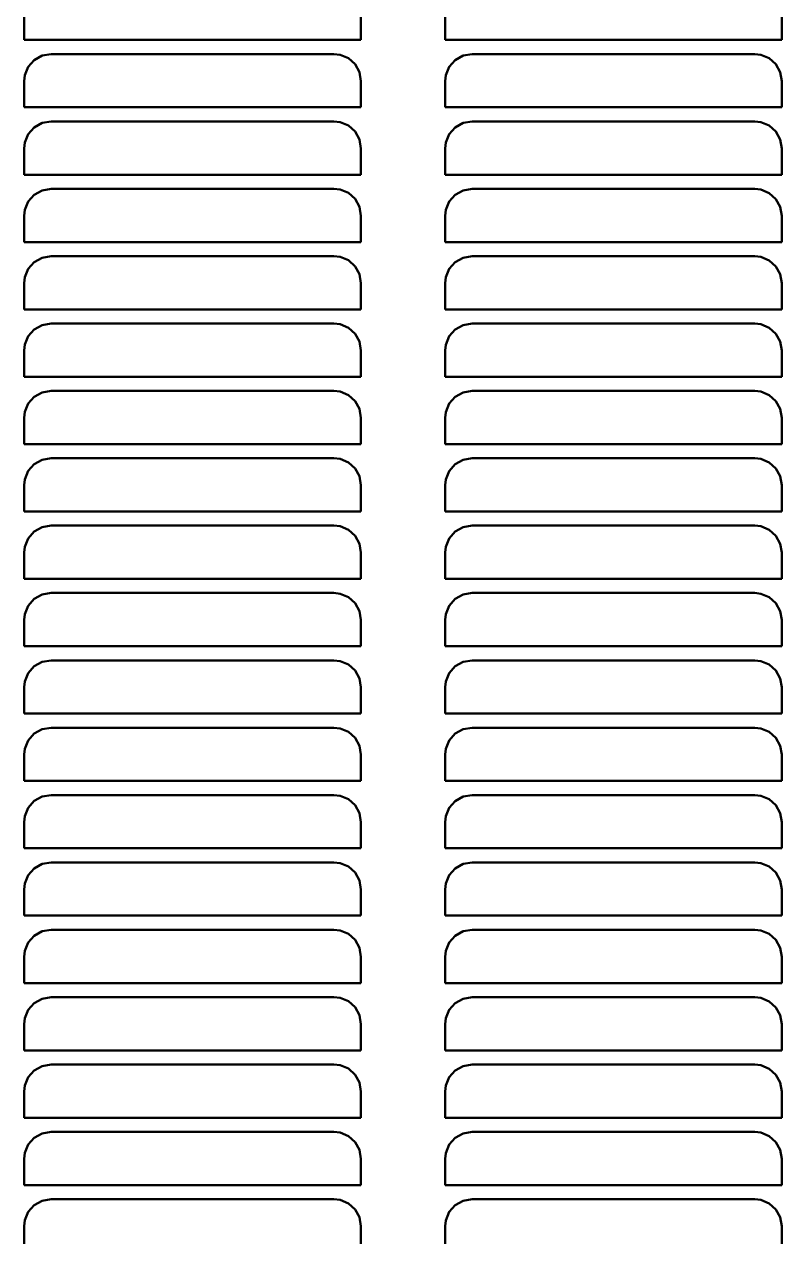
# Model space of a CAD drawing. Header units: inches. Extents: x -0.3 to 35.5, y 0 to 36.6.
# Drawn here: x 25.89 to 31.52, y 9.3 to 18.3 of the extents above; entities that cross this region are included whole.
import ezdxf

# ---------------------------------------------------------------- set-up
doc = ezdxf.new("R2010")
doc.units = ezdxf.units.IN
doc.header["$MEASUREMENT"] = 0
doc.layers.add('AM_0', color=7, linetype='Continuous', lineweight=50)

msp = doc.modelspace()

# ---------------------------------------------------------------- linework, layer by layer
at = {"layer": 'AM_0'}
for p, q in [((25.891, 18.381), (25.891, 18.186)), ((28.391, 18.186), (28.391, 18.381)), ((29.016, 18.381), (29.016, 18.186)), ((31.516, 18.186), (31.516, 18.381)), ((25.891, 18.186), (28.391, 18.186)), ((29.016, 18.186), (31.516, 18.186)), ((28.191, 18.081), (26.091, 18.081)), ((31.316, 18.081), (29.216, 18.081)), ((25.891, 17.881), (25.891, 17.686)), ((28.391, 17.686), (28.391, 17.881)), ((29.016, 17.881), (29.016, 17.686)), ((31.516, 17.686), (31.516, 17.881)), ((25.891, 17.686), (28.391, 17.686)), ((29.016, 17.686), (31.516, 17.686)), ((28.191, 17.581), (26.091, 17.581)), ((31.316, 17.581), (29.216, 17.581)), ((25.891, 17.381), (25.891, 17.186)), ((28.391, 17.186), (28.391, 17.381)), ((29.016, 17.381), (29.016, 17.186)), ((31.516, 17.186), (31.516, 17.381)), ((25.891, 17.186), (28.391, 17.186)), ((29.016, 17.186), (31.516, 17.186)), ((28.191, 17.081), (26.091, 17.081)), ((31.316, 17.081), (29.216, 17.081)), ((25.891, 16.881), (25.891, 16.686)), ((28.391, 16.686), (28.391, 16.881)), ((29.016, 16.881), (29.016, 16.686)), ((31.516, 16.686), (31.516, 16.881)), ((25.891, 16.686), (28.391, 16.686)), ((29.016, 16.686), (31.516, 16.686)), ((28.191, 16.581), (26.091, 16.581)), ((31.316, 16.581), (29.216, 16.581)), ((25.891, 16.381), (25.891, 16.186)), ((28.391, 16.186), (28.391, 16.381)), ((29.016, 16.381), (29.016, 16.186)), ((31.516, 16.186), (31.516, 16.381)), ((25.891, 16.186), (28.391, 16.186)), ((29.016, 16.186), (31.516, 16.186)), ((28.191, 16.081), (26.091, 16.081)), ((31.316, 16.081), (29.216, 16.081)), ((25.891, 15.881), (25.891, 15.686)), ((28.391, 15.686), (28.391, 15.881)), ((29.016, 15.881), (29.016, 15.686)), ((31.516, 15.686), (31.516, 15.881)), ((25.891, 15.686), (28.391, 15.686)), ((29.016, 15.686), (31.516, 15.686)), ((28.191, 15.581), (26.091, 15.581)), ((31.316, 15.581), (29.216, 15.581)), ((25.891, 15.381), (25.891, 15.186)), ((28.391, 15.186), (28.391, 15.381)), ((29.016, 15.381), (29.016, 15.186)), ((31.516, 15.186), (31.516, 15.381)), ((25.891, 15.186), (28.391, 15.186)), ((29.016, 15.186), (31.516, 15.186)), ((28.191, 15.081), (26.091, 15.081)), ((31.316, 15.081), (29.216, 15.081)), ((25.891, 14.881), (25.891, 14.686)), ((28.391, 14.686), (28.391, 14.881)), ((29.016, 14.881), (29.016, 14.686)), ((31.516, 14.686), (31.516, 14.881)), ((25.891, 14.686), (28.391, 14.686)), ((29.016, 14.686), (31.516, 14.686)), ((28.191, 14.581), (26.091, 14.581)), ((31.316, 14.581), (29.216, 14.581)), ((25.891, 14.381), (25.891, 14.186)), ((28.391, 14.186), (28.391, 14.381)), ((29.016, 14.381), (29.016, 14.186)), ((31.516, 14.186), (31.516, 14.381)), ((25.891, 14.186), (28.391, 14.186)), ((29.016, 14.186), (31.516, 14.186)), ((28.191, 14.081), (26.091, 14.081)), ((31.316, 14.081), (29.216, 14.081)), ((25.891, 13.881), (25.891, 13.686)), ((28.391, 13.686), (28.391, 13.881)), ((29.016, 13.881), (29.016, 13.686)), ((31.516, 13.686), (31.516, 13.881)), ((25.891, 13.686), (28.391, 13.686)), ((29.016, 13.686), (31.516, 13.686)), ((28.191, 13.581), (26.091, 13.581)), ((31.316, 13.581), (29.216, 13.581)), ((25.891, 13.381), (25.891, 13.186)), ((28.391, 13.186), (28.391, 13.381)), ((29.016, 13.381), (29.016, 13.186)), ((31.516, 13.186), (31.516, 13.381)), ((25.891, 13.186), (28.391, 13.186)), ((29.016, 13.186), (31.516, 13.186)), ((28.191, 13.081), (26.091, 13.081)), ((31.316, 13.081), (29.216, 13.081)), ((25.891, 12.881), (25.891, 12.686)), ((28.391, 12.686), (28.391, 12.881)), ((29.016, 12.881), (29.016, 12.686)), ((31.516, 12.686), (31.516, 12.881)), ((25.891, 12.686), (28.391, 12.686)), ((29.016, 12.686), (31.516, 12.686)), ((28.191, 12.581), (26.091, 12.581)), ((31.316, 12.581), (29.216, 12.581)), ((25.891, 12.381), (25.891, 12.186)), ((28.391, 12.186), (28.391, 12.381)), ((29.016, 12.381), (29.016, 12.186)), ((31.516, 12.186), (31.516, 12.381)), ((25.891, 12.186), (28.391, 12.186)), ((29.016, 12.186), (31.516, 12.186)), ((28.191, 12.081), (26.091, 12.081)), ((31.316, 12.081), (29.216, 12.081)), ((25.891, 11.881), (25.891, 11.686)), ((28.391, 11.686), (28.391, 11.881)), ((29.016, 11.881), (29.016, 11.686)), ((31.516, 11.686), (31.516, 11.881)), ((25.891, 11.686), (28.391, 11.686)), ((29.016, 11.686), (31.516, 11.686)), ((28.191, 11.581), (26.091, 11.581)), ((31.316, 11.581), (29.216, 11.581)), ((25.891, 11.381), (25.891, 11.186)), ((28.391, 11.186), (28.391, 11.381)), ((29.016, 11.381), (29.016, 11.186)), ((31.516, 11.186), (31.516, 11.381)), ((25.891, 11.186), (28.391, 11.186)), ((29.016, 11.186), (31.516, 11.186)), ((28.191, 11.081), (26.091, 11.081)), ((31.316, 11.081), (29.216, 11.081)), ((25.891, 10.881), (25.891, 10.686)), ((28.391, 10.686), (28.391, 10.881)), ((29.016, 10.881), (29.016, 10.686)), ((31.516, 10.686), (31.516, 10.881)), ((25.891, 10.686), (28.391, 10.686)), ((29.016, 10.686), (31.516, 10.686)), ((28.191, 10.581), (26.091, 10.581)), ((31.316, 10.581), (29.216, 10.581)), ((25.891, 10.381), (25.891, 10.186)), ((28.391, 10.186), (28.391, 10.381)), ((29.016, 10.381), (29.016, 10.186)), ((31.516, 10.186), (31.516, 10.381)), ((25.891, 10.186), (28.391, 10.186)), ((29.016, 10.186), (31.516, 10.186)), ((28.191, 10.081), (26.091, 10.081)), ((31.316, 10.081), (29.216, 10.081)), ((25.891, 9.881), (25.891, 9.686)), ((28.391, 9.686), (28.391, 9.881)), ((29.016, 9.881), (29.016, 9.686)), ((31.516, 9.686), (31.516, 9.881)), ((25.891, 9.686), (28.391, 9.686)), ((29.016, 9.686), (31.516, 9.686)), ((28.191, 9.581), (26.091, 9.581)), ((31.316, 9.581), (29.216, 9.581)), ((25.891, 9.381), (25.891, 9.186)), ((28.391, 9.186), (28.391, 9.381)), ((29.016, 9.381), (29.016, 9.186)), ((31.516, 9.186), (31.516, 9.381))]:
    msp.add_line(p, q, dxfattribs=at)
for points in [[(26.091, 18.081), (26.0247, 18.0697), (25.9658, 18.037), (25.9212, 17.9866), (25.8958, 17.9244), (25.891, 17.881)], [(28.391, 17.881), (28.3798, 17.947), (28.3475, 18.0055), (28.2976, 18.0502), (28.2357, 18.0759), (28.191, 18.081)], [(29.216, 18.081), (29.1496, 18.0696), (29.0906, 18.0368), (29.046, 17.9863), (29.0207, 17.924), (29.016, 17.881)], [(31.516, 17.881), (31.5048, 17.9469), (31.4727, 18.0053), (31.4231, 18.0499), (31.3612, 18.0758), (31.316, 18.081)], [(26.091, 17.581), (26.0247, 17.5697), (25.9658, 17.537), (25.9212, 17.4866), (25.8958, 17.4244), (25.891, 17.381)], [(28.391, 17.381), (28.3798, 17.447), (28.3475, 17.5055), (28.2976, 17.5502), (28.2357, 17.5759), (28.191, 17.581)], [(29.216, 17.581), (29.1496, 17.5696), (29.0906, 17.5368), (29.046, 17.4863), (29.0207, 17.424), (29.016, 17.381)], [(31.516, 17.381), (31.5048, 17.4469), (31.4727, 17.5053), (31.4231, 17.5499), (31.3612, 17.5758), (31.316, 17.581)], [(26.091, 17.081), (26.0247, 17.0697), (25.9658, 17.037), (25.9212, 16.9866), (25.8958, 16.9244), (25.891, 16.881)], [(28.391, 16.881), (28.3798, 16.947), (28.3475, 17.0055), (28.2976, 17.0502), (28.2357, 17.0759), (28.191, 17.081)], [(29.216, 17.081), (29.1496, 17.0696), (29.0906, 17.0368), (29.046, 16.9863), (29.0207, 16.924), (29.016, 16.881)], [(31.516, 16.881), (31.5048, 16.9469), (31.4727, 17.0053), (31.4231, 17.0499), (31.3612, 17.0758), (31.316, 17.081)], [(26.091, 16.581), (26.0247, 16.5697), (25.9658, 16.537), (25.9212, 16.4866), (25.8958, 16.4244), (25.891, 16.381)], [(28.391, 16.381), (28.3798, 16.447), (28.3475, 16.5055), (28.2976, 16.5502), (28.2357, 16.5759), (28.191, 16.581)], [(29.216, 16.581), (29.1496, 16.5696), (29.0906, 16.5368), (29.046, 16.4863), (29.0207, 16.424), (29.016, 16.381)], [(31.516, 16.381), (31.5048, 16.4469), (31.4727, 16.5053), (31.4231, 16.5499), (31.3612, 16.5758), (31.316, 16.581)], [(26.091, 16.081), (26.0247, 16.0697), (25.9658, 16.037), (25.9212, 15.9866), (25.8958, 15.9244), (25.891, 15.881)], [(28.391, 15.881), (28.3798, 15.947), (28.3475, 16.0055), (28.2976, 16.0502), (28.2357, 16.0759), (28.191, 16.081)], [(29.216, 16.081), (29.1496, 16.0696), (29.0906, 16.0368), (29.046, 15.9863), (29.0207, 15.924), (29.016, 15.881)], [(31.516, 15.881), (31.5048, 15.9469), (31.4727, 16.0053), (31.4231, 16.0499), (31.3612, 16.0758), (31.316, 16.081)], [(26.091, 15.581), (26.0247, 15.5697), (25.9658, 15.537), (25.9212, 15.4866), (25.8958, 15.4244), (25.891, 15.381)], [(28.391, 15.381), (28.3798, 15.447), (28.3475, 15.5055), (28.2976, 15.5502), (28.2357, 15.5759), (28.191, 15.581)], [(29.216, 15.581), (29.1496, 15.5696), (29.0906, 15.5368), (29.046, 15.4863), (29.0207, 15.424), (29.016, 15.381)], [(31.516, 15.381), (31.5048, 15.4469), (31.4727, 15.5053), (31.4231, 15.5499), (31.3612, 15.5758), (31.316, 15.581)], [(26.091, 15.081), (26.0247, 15.0697), (25.9658, 15.037), (25.9212, 14.9866), (25.8958, 14.9244), (25.891, 14.881)], [(28.391, 14.881), (28.3798, 14.947), (28.3475, 15.0055), (28.2976, 15.0502), (28.2357, 15.0759), (28.191, 15.081)], [(29.216, 15.081), (29.1496, 15.0696), (29.0906, 15.0368), (29.046, 14.9863), (29.0207, 14.924), (29.016, 14.881)], [(31.516, 14.881), (31.5048, 14.9469), (31.4727, 15.0053), (31.4231, 15.0499), (31.3612, 15.0758), (31.316, 15.081)], [(26.091, 14.581), (26.0247, 14.5697), (25.9658, 14.537), (25.9212, 14.4866), (25.8958, 14.4244), (25.891, 14.381)], [(28.391, 14.381), (28.3798, 14.447), (28.3475, 14.5055), (28.2976, 14.5502), (28.2357, 14.5759), (28.191, 14.581)], [(29.216, 14.581), (29.1496, 14.5696), (29.0906, 14.5368), (29.046, 14.4863), (29.0207, 14.424), (29.016, 14.381)], [(31.516, 14.381), (31.5048, 14.4469), (31.4727, 14.5053), (31.4231, 14.5499), (31.3612, 14.5758), (31.316, 14.581)], [(26.091, 14.081), (26.0247, 14.0697), (25.9658, 14.037), (25.9212, 13.9866), (25.8958, 13.9244), (25.891, 13.881)], [(28.391, 13.881), (28.3798, 13.947), (28.3475, 14.0055), (28.2976, 14.0502), (28.2357, 14.0759), (28.191, 14.081)], [(29.216, 14.081), (29.1496, 14.0696), (29.0906, 14.0368), (29.046, 13.9863), (29.0207, 13.924), (29.016, 13.881)], [(31.516, 13.881), (31.5048, 13.9469), (31.4727, 14.0053), (31.4231, 14.0499), (31.3612, 14.0758), (31.316, 14.081)], [(26.091, 13.581), (26.0247, 13.5697), (25.9658, 13.537), (25.9212, 13.4866), (25.8958, 13.4244), (25.891, 13.381)], [(28.391, 13.381), (28.3798, 13.447), (28.3475, 13.5055), (28.2976, 13.5502), (28.2357, 13.5759), (28.191, 13.581)], [(29.216, 13.581), (29.1496, 13.5696), (29.0906, 13.5368), (29.046, 13.4863), (29.0207, 13.424), (29.016, 13.381)], [(31.516, 13.381), (31.5048, 13.4469), (31.4727, 13.5053), (31.4231, 13.5499), (31.3612, 13.5758), (31.316, 13.581)], [(26.091, 13.081), (26.0247, 13.0697), (25.9658, 13.037), (25.9212, 12.9866), (25.8958, 12.9244), (25.891, 12.881)], [(28.391, 12.881), (28.3798, 12.947), (28.3475, 13.0055), (28.2976, 13.0502), (28.2357, 13.0759), (28.191, 13.081)], [(29.216, 13.081), (29.1496, 13.0696), (29.0906, 13.0368), (29.046, 12.9863), (29.0207, 12.924), (29.016, 12.881)], [(31.516, 12.881), (31.5048, 12.9469), (31.4727, 13.0053), (31.4231, 13.0499), (31.3612, 13.0758), (31.316, 13.081)], [(26.091, 12.581), (26.0247, 12.5697), (25.9658, 12.537), (25.9212, 12.4866), (25.8958, 12.4244), (25.891, 12.381)], [(28.391, 12.381), (28.3798, 12.447), (28.3475, 12.5055), (28.2976, 12.5502), (28.2357, 12.5759), (28.191, 12.581)], [(29.216, 12.581), (29.1496, 12.5696), (29.0906, 12.5368), (29.046, 12.4863), (29.0207, 12.424), (29.016, 12.381)], [(31.516, 12.381), (31.5048, 12.4469), (31.4727, 12.5053), (31.4231, 12.5499), (31.3612, 12.5758), (31.316, 12.581)], [(26.091, 12.081), (26.0247, 12.0697), (25.9658, 12.037), (25.9212, 11.9866), (25.8958, 11.9244), (25.891, 11.881)], [(28.391, 11.881), (28.3798, 11.947), (28.3475, 12.0055), (28.2976, 12.0502), (28.2357, 12.0759), (28.191, 12.081)], [(29.216, 12.081), (29.1496, 12.0696), (29.0906, 12.0368), (29.046, 11.9863), (29.0207, 11.924), (29.016, 11.881)], [(31.516, 11.881), (31.5048, 11.9469), (31.4727, 12.0053), (31.4231, 12.0499), (31.3612, 12.0758), (31.316, 12.081)], [(26.091, 11.581), (26.0247, 11.5697), (25.9658, 11.537), (25.9212, 11.4866), (25.8958, 11.4244), (25.891, 11.381)], [(28.391, 11.381), (28.3798, 11.447), (28.3475, 11.5055), (28.2976, 11.5502), (28.2357, 11.5759), (28.191, 11.581)], [(29.216, 11.581), (29.1496, 11.5696), (29.0906, 11.5368), (29.046, 11.4863), (29.0207, 11.424), (29.016, 11.381)], [(31.516, 11.381), (31.5048, 11.4469), (31.4727, 11.5053), (31.4231, 11.5499), (31.3612, 11.5758), (31.316, 11.581)], [(26.091, 11.081), (26.0247, 11.0697), (25.9658, 11.037), (25.9212, 10.9866), (25.8958, 10.9244), (25.891, 10.881)], [(28.391, 10.881), (28.3798, 10.947), (28.3475, 11.0055), (28.2976, 11.0502), (28.2357, 11.0759), (28.191, 11.081)], [(29.216, 11.081), (29.1496, 11.0696), (29.0906, 11.0368), (29.046, 10.9863), (29.0207, 10.924), (29.016, 10.881)], [(31.516, 10.881), (31.5048, 10.9469), (31.4727, 11.0053), (31.4231, 11.0499), (31.3612, 11.0758), (31.316, 11.081)], [(26.091, 10.581), (26.0247, 10.5697), (25.9658, 10.537), (25.9212, 10.4866), (25.8958, 10.4244), (25.891, 10.381)], [(28.391, 10.381), (28.3798, 10.447), (28.3475, 10.5055), (28.2976, 10.5502), (28.2357, 10.5759), (28.191, 10.581)], [(29.216, 10.581), (29.1496, 10.5696), (29.0906, 10.5368), (29.046, 10.4863), (29.0207, 10.424), (29.016, 10.381)], [(31.516, 10.381), (31.5048, 10.4469), (31.4727, 10.5053), (31.4231, 10.5499), (31.3612, 10.5758), (31.316, 10.581)], [(26.091, 10.081), (26.0247, 10.0697), (25.9658, 10.037), (25.9212, 9.9866), (25.8958, 9.9244), (25.891, 9.881)], [(28.391, 9.881), (28.3798, 9.947), (28.3475, 10.0055), (28.2976, 10.0502), (28.2357, 10.0759), (28.191, 10.081)], [(29.216, 10.081), (29.1496, 10.0696), (29.0906, 10.0368), (29.046, 9.9863), (29.0207, 9.924), (29.016, 9.881)], [(31.516, 9.881), (31.5048, 9.9469), (31.4727, 10.0053), (31.4231, 10.0499), (31.3612, 10.0758), (31.316, 10.081)], [(26.091, 9.581), (26.0247, 9.5697), (25.9658, 9.537), (25.9212, 9.4866), (25.8958, 9.4244), (25.891, 9.381)], [(28.391, 9.381), (28.3798, 9.447), (28.3475, 9.5055), (28.2976, 9.5502), (28.2357, 9.5759), (28.191, 9.581)], [(29.216, 9.581), (29.1496, 9.5696), (29.0906, 9.5368), (29.046, 9.4863), (29.0207, 9.424), (29.016, 9.381)], [(31.516, 9.381), (31.5048, 9.4469), (31.4727, 9.5053), (31.4231, 9.5499), (31.3612, 9.5758), (31.316, 9.581)]]:
    msp.add_lwpolyline(points, dxfattribs=at)

doc.saveas('drawing.dxf')
